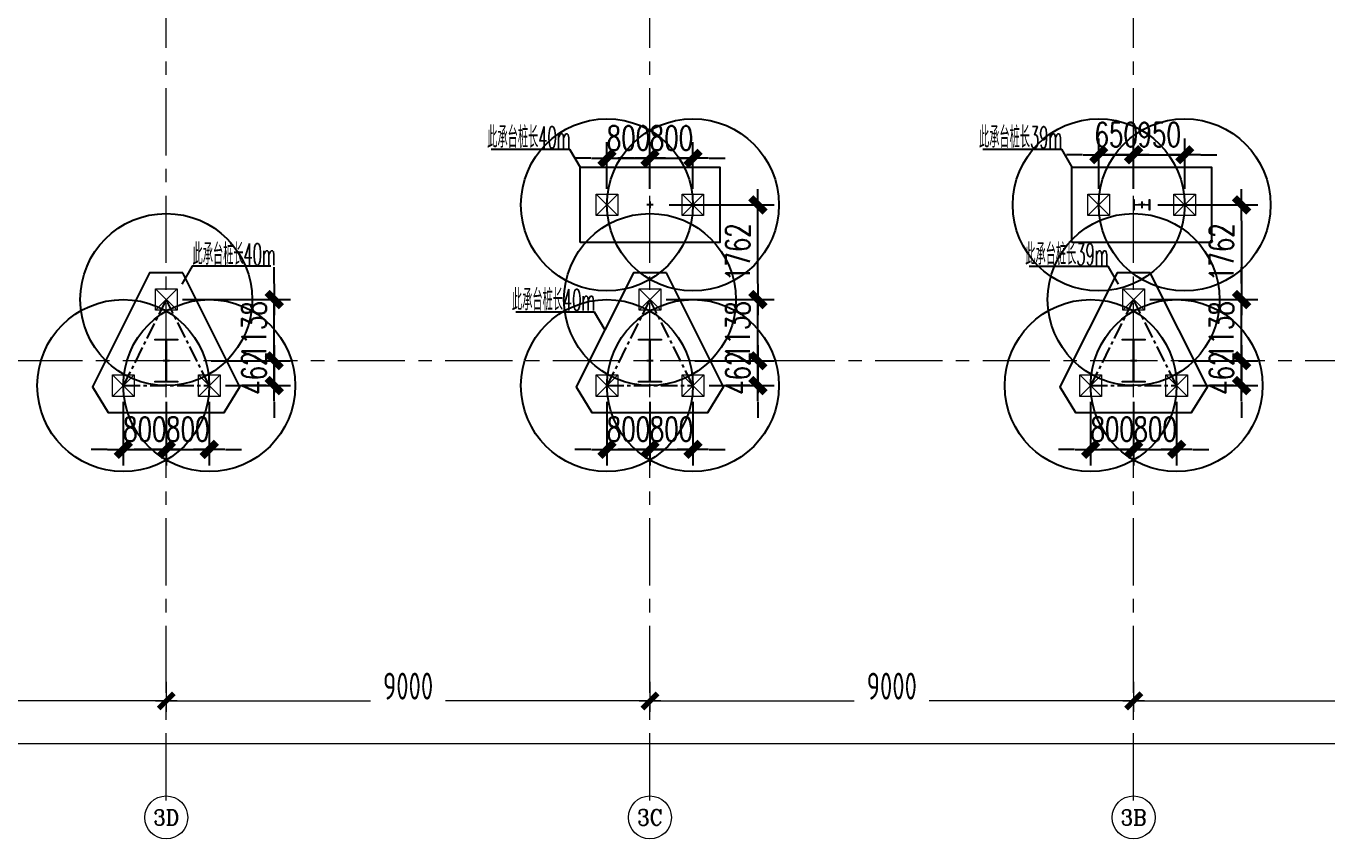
# Model space of a CAD drawing. Extents: x -1201378 to 2367219, y -619313 to 244905.
# Drawn here: x -713367 to -689161, y -264144 to -249021 of the extents above; entities that cross this region are included whole.
import ezdxf
from ezdxf.enums import TextEntityAlignment as Align

# ---------------------------------------------------------------- set-up
doc = ezdxf.new("R2010")
doc.units = 0
doc.header["$LTSCALE"] = 1000
doc.linetypes.add('CENTER', pattern=[2, 1.25, -0.25, 0.25, -0.25])
doc.layers.get('0').update_dxf_attribs({"linetype": 'CONTINUOUS'})
doc.layers.get('Defpoints').update_dxf_attribs({"linetype": 'CONTINUOUS'})
for name, color, linetype in [('A-WINDOW', 140, 'CONTINUOUS'), ('S-BG', 131, 'CONTINUOUS'), ('S-DIMZ', 115, 'CONTINUOUS'), ('S-DOTE1', 140, 'CENTER'), ('S-HATCH1-W', 252, 'CONTINUOUS')]:
    doc.layers.add(name, color=color, linetype=linetype)
for name, color, linetype, lineweight in [('S-axis', 111, 'CONTINUOUS', 0), ('S-col', 2, 'CONTINUOUS', 0), ('S-dote', 5, 'CENTER', 0), ('S-zhuang', 1, 'CONTINUOUS', 0)]:
    doc.layers.add(name, color=color, linetype=linetype, lineweight=lineweight)
doc.styles.add('_TCH_AXIS', font='COMPLEX', dxfattribs={"bigfont": 'GBCBIG'})
doc.styles.add('SS1', font='tj-romans1.shx', dxfattribs={"width": 0.7, "bigfont": 'tj-hztxt1.shx'})
doc.styles.add('TSSD_Dimension', font='tssdeng.shx', dxfattribs={"width": 0.7, "bigfont": 'hztxt.shx'})
doc.dimstyles.new('S-150-ARCHI', dxfattribs={"dimscale": 150, "dimtxt": 3, "dimasz": 2, "dimexe": 2, "dimexo": 2, "dimgap": 1, "dimtad": 1, "dimdec": 0, "dimzin": 0, "dimdsep": 46, "dimtxsty": 'SS1', "dimblk1": 'TT', "dimblk2": 'TT', "dimsah": 1, "dimcen": 1, "dimclrd": 256, "dimclre": 256, "dimclrt": 256, "dimadec": 0, "dimazin": 0, "dimtfac": 1, "dimtdec": 0, "dimtix": 1, "dimtmove": 2, "dimatfit": 0, "dimldrblk": 'TT', "dimfxl": 2, "dimtolj": 1, "dimtzin": 0, "dimarcsym": 0})
doc.dimstyles.new('TSSD_200_200', dxfattribs={"dimtxt": 500, "dimasz": 200, "dimexe": 200, "dimexo": 500, "dimgap": 200, "dimtad": 1, "dimdec": 0, "dimzin": 0, "dimdsep": 46, "dimtxsty": 'TSSD_Dimension', "dimblk": 'ARCHTICK', "dimcen": 0, "dimdle": 200, "dimclrt": 7, "dimadec": 0, "dimazin": 0, "dimtfac": 1, "dimtdec": 0, "dimtix": 1, "dimtmove": 2, "dimatfit": 3, "dimfxl": 1, "dimtolj": 1, "dimtzin": 0, "dimarcsym": 0})

# ---------------------------------------------------------------- blocks, each defined once
blk = doc.blocks.new('w42343243')
at = {"layer": 'S-col'}
blk.add_lwpolyline([(-165069, 621020), (-164639, 621020), (-164639, 621002), (-164848, 621002), (-164848, 620238), (-164639, 620238), (-164639, 620220), (-165069, 620220), (-165069, 620238), (-164860, 620238), (-164860, 621002), (-165069, 621002)], close=True, dxfattribs=at)
blk = doc.blocks.new('42343')
at = {"layer": 'A-WINDOW'}
for p in [(9000, -71700), (18000, -71700), (27000, -71700)]:
    blk.add_blockref('w42343243', p, dxfattribs=at)
blk = doc.blocks.new('_ArchTick')
at = {"color": 0, "linetype": 'ByBlock', "const_width": 0.5}
blk.add_lwpolyline([(-0.71, -0.71), (0.71, 0.71)], dxfattribs=at)
blk = doc.blocks.new('*D504')
at = {"layer": 'Defpoints', "color": 0, "transparency": 16777216}
for p in [(-119758, -360718), (-110758, -360718), (-110758, -361576)]:
    blk.add_point(p, dxfattribs=at)
at = {"layer": 'S-axis', "color": 0, "lineweight": -2, "transparency": 16777216}
for p, q in [((-119758, -361218), (-119758, -361776)), ((-110758, -361218), (-110758, -361776)), ((-119958, -361576), (-115957, -361576)), ((-110558, -361576), (-114560, -361576))]:
    blk.add_line(p, q, dxfattribs=at)
at = {"layer": 'S-axis', "color": 0, "lineweight": -2, "transparency": 16777216, "xscale": 200, "yscale": 200, "zscale": 200, "rotation": 180}
blk.add_blockref('_ArchTick', (-119758, -361576), dxfattribs=at)
at = {"layer": 'S-axis', "color": 0, "lineweight": -2, "transparency": 16777216, "xscale": 200, "yscale": 200, "zscale": 200}
blk.add_blockref('_ArchTick', (-110758, -361576), dxfattribs=at)
at = {"layer": 'S-axis', "color": 7, "transparency": 16777216, "insert": (-115258, -361301), "char_height": 500, "attachment_point": 5, "style": 'TSSD_Dimension'}
blk.add_mtext('\\A1;9000', dxfattribs=at)
blk = doc.blocks.new('*D505')
at = {"layer": 'Defpoints', "color": 0, "transparency": 16777216}
for p in [(-110758, -360718), (-101758, -360718), (-101758, -361576)]:
    blk.add_point(p, dxfattribs=at)
at = {"layer": 'S-axis', "color": 0, "lineweight": -2, "transparency": 16777216}
for p, q in [((-110758, -361218), (-110758, -361776)), ((-101758, -361218), (-101758, -361776)), ((-110958, -361576), (-106957, -361576)), ((-101558, -361576), (-105560, -361576))]:
    blk.add_line(p, q, dxfattribs=at)
at = {"layer": 'S-axis', "color": 0, "lineweight": -2, "transparency": 16777216, "xscale": 200, "yscale": 200, "zscale": 200, "rotation": 180}
blk.add_blockref('_ArchTick', (-110758, -361576), dxfattribs=at)
at = {"layer": 'S-axis', "color": 0, "lineweight": -2, "transparency": 16777216, "xscale": 200, "yscale": 200, "zscale": 200}
blk.add_blockref('_ArchTick', (-101758, -361576), dxfattribs=at)
at = {"layer": 'S-axis', "color": 7, "transparency": 16777216, "insert": (-106258, -361301), "char_height": 500, "attachment_point": 5, "style": 'TSSD_Dimension'}
blk.add_mtext('\\A1;9000', dxfattribs=at)
blk = doc.blocks.new('*D506')
at = {"layer": 'Defpoints', "color": 0, "transparency": 16777216}
for p in [(-101758, -360718), (-92758, -360718), (-92758, -361576)]:
    blk.add_point(p, dxfattribs=at)
at = {"layer": 'S-axis', "color": 0, "lineweight": -2, "transparency": 16777216}
for p, q in [((-101758, -361218), (-101758, -361776)), ((-92758, -361218), (-92758, -361776)), ((-101958, -361576), (-97957, -361576)), ((-92558, -361576), (-96560, -361576))]:
    blk.add_line(p, q, dxfattribs=at)
at = {"layer": 'S-axis', "color": 0, "lineweight": -2, "transparency": 16777216, "xscale": 200, "yscale": 200, "zscale": 200, "rotation": 180}
blk.add_blockref('_ArchTick', (-101758, -361576), dxfattribs=at)
at = {"layer": 'S-axis', "color": 0, "lineweight": -2, "transparency": 16777216, "xscale": 200, "yscale": 200, "zscale": 200}
blk.add_blockref('_ArchTick', (-92758, -361576), dxfattribs=at)
at = {"layer": 'S-axis', "color": 7, "transparency": 16777216, "insert": (-97258, -361301), "char_height": 500, "attachment_point": 5, "style": 'TSSD_Dimension'}
blk.add_mtext('\\A1;9000', dxfattribs=at)
blk = doc.blocks.new('*D507')
at = {"layer": 'Defpoints', "color": 0, "transparency": 16777216}
for p in [(-92758, -360718), (-83758, -360718), (-83758, -361576)]:
    blk.add_point(p, dxfattribs=at)
at = {"layer": 'S-axis', "color": 0, "lineweight": -2, "transparency": 16777216}
for p, q in [((-92758, -361218), (-92758, -361776)), ((-83758, -361218), (-83758, -361776)), ((-92958, -361576), (-88957, -361576)), ((-83558, -361576), (-87560, -361576))]:
    blk.add_line(p, q, dxfattribs=at)
at = {"layer": 'S-axis', "color": 0, "lineweight": -2, "transparency": 16777216, "xscale": 200, "yscale": 200, "zscale": 200, "rotation": 180}
blk.add_blockref('_ArchTick', (-92758, -361576), dxfattribs=at)
at = {"layer": 'S-axis', "color": 0, "lineweight": -2, "transparency": 16777216, "xscale": 200, "yscale": 200, "zscale": 200}
blk.add_blockref('_ArchTick', (-83758, -361576), dxfattribs=at)
at = {"layer": 'S-axis', "color": 7, "transparency": 16777216, "insert": (-88258, -361301), "char_height": 500, "attachment_point": 5, "style": 'TSSD_Dimension'}
blk.add_mtext('\\A1;9000', dxfattribs=at)
blk = doc.blocks.new('*D458')
at = {"layer": 'Defpoints', "color": 0, "transparency": 16777216}
for p in [(-268658, -360818), (-82958, -360818), (-82958, -362376)]:
    blk.add_point(p, dxfattribs=at)
at = {"layer": 'S-axis', "color": 0, "lineweight": -2, "transparency": 16777216}
for p, q in [((-268658, -361318), (-268658, -362576)), ((-82958, -361318), (-82958, -362576)), ((-268858, -362376), (-176749, -362376)), ((-82758, -362376), (-174868, -362376))]:
    blk.add_line(p, q, dxfattribs=at)
at = {"layer": 'S-axis', "color": 0, "lineweight": -2, "transparency": 16777216, "xscale": 200, "yscale": 200, "zscale": 200, "rotation": 180}
blk.add_blockref('_ArchTick', (-268658, -362376), dxfattribs=at)
at = {"layer": 'S-axis', "color": 0, "lineweight": -2, "transparency": 16777216, "xscale": 200, "yscale": 200, "zscale": 200}
blk.add_blockref('_ArchTick', (-82958, -362376), dxfattribs=at)
at = {"layer": 'S-axis', "color": 7, "transparency": 16777216, "insert": (-175808, -362101), "char_height": 500, "attachment_point": 5, "style": 'TSSD_Dimension'}
blk.add_mtext('\\A1;185700', dxfattribs=at)
blk = doc.blocks.new('S-ZHUANG-400')
at = {"layer": 'S-zhuang'}
for p, q in [((200, -200), (-200, 200)), ((-200, -200), (200, 200))]:
    blk.add_line(p, q, dxfattribs=at)
blk.add_lwpolyline([(-200, 200), (200, 200), (200, -200), (-200, -200)], close=True, dxfattribs=at)
blk = doc.blocks.new('CT3')
at = {"layer": 'Defpoints'}
for centre in [(-101758, -256416), (-102558, -258016), (-100958, -258016)]:
    blk.add_circle(centre, 1600, dxfattribs=at)
at = {"layer": 'S-DOTE1', "ltscale": 0.25}
for p, q in [((-101698, -257554), (-101818, -257554)), ((-101758, -257494), (-101758, -257614))]:
    blk.add_line(p, q, dxfattribs=at)
at = {"layer": 'S-DOTE1', "linetype": 'CENTER', "ltscale": 0.25}
blk.add_lwpolyline([(-100958, -258016), (-101758, -256416), (-102558, -258016)], close=True, dxfattribs=at)
at = {"layer": 'S-HATCH1-W'}
blk.add_lwpolyline([(-101449, -255916), (-102067, -255916), (-103130, -258042), (-102837, -258516), (-100680, -258516), (-100387, -258042)], close=True, dxfattribs=at)
at = {"layer": 'S-zhuang', "rotation": 90.00000000000001}
for p in [(-101758, -256416), (-102558, -258016), (-100958, -258016)]:
    blk.add_blockref('S-ZHUANG-400', p, dxfattribs=at)
blk = doc.blocks.new('TT')
blk.add_line((-0.969, 0), (0.969, 0))
at = {"const_width": 0.45}
blk.add_lwpolyline([(-0.442, -0.442), (0.442, 0.442)], dxfattribs=at)
blk = doc.blocks.new('*D760')
at = {"layer": 'Defpoints', "color": 0, "transparency": 16777216}
for p in [(-711558, -255710), (-710758, -255710), (-710758, -256896)]:
    blk.add_point(p, dxfattribs=at)
at = {"layer": 'S-DIMZ', "lineweight": -2, "transparency": 16777216}
for p, q in [((-711558, -256010), (-711558, -257196)), ((-710758, -256010), (-710758, -257196)), ((-711858, -256896), (-712158, -256896)), ((-711558, -256896), (-710758, -256896)), ((-710458, -256896), (-710158, -256896))]:
    blk.add_line(p, q, dxfattribs=at)
at = {"layer": 'S-DIMZ', "lineweight": -2, "transparency": 16777216, "xscale": 300, "yscale": 300, "zscale": 300}
blk.add_blockref('TT', (-711558, -256896), dxfattribs=at)
at = {"layer": 'S-DIMZ', "lineweight": -2, "transparency": 16777216, "xscale": 300, "yscale": 300, "zscale": 300, "rotation": 180}
blk.add_blockref('TT', (-710758, -256896), dxfattribs=at)
at = {"layer": 'S-DIMZ', "transparency": 16777216, "insert": (-711158, -256521), "char_height": 450, "attachment_point": 5, "style": 'SS1'}
blk.add_mtext('\\A1;800', dxfattribs=at)
blk = doc.blocks.new('*D761')
at = {"layer": 'Defpoints', "color": 0, "transparency": 16777216}
for p in [(-710758, -255710), (-709958, -255710), (-709958, -256896)]:
    blk.add_point(p, dxfattribs=at)
at = {"layer": 'S-DIMZ', "lineweight": -2, "transparency": 16777216}
for p, q in [((-710758, -256010), (-710758, -257196)), ((-709958, -256010), (-709958, -257196)), ((-711058, -256896), (-711358, -256896)), ((-710758, -256896), (-709958, -256896)), ((-709658, -256896), (-709358, -256896))]:
    blk.add_line(p, q, dxfattribs=at)
at = {"layer": 'S-DIMZ', "lineweight": -2, "transparency": 16777216, "xscale": 300, "yscale": 300, "zscale": 300}
blk.add_blockref('TT', (-710758, -256896), dxfattribs=at)
at = {"layer": 'S-DIMZ', "lineweight": -2, "transparency": 16777216, "xscale": 300, "yscale": 300, "zscale": 300, "rotation": 180}
blk.add_blockref('TT', (-709958, -256896), dxfattribs=at)
at = {"layer": 'S-DIMZ', "transparency": 16777216, "insert": (-710358, -256521), "char_height": 450, "attachment_point": 5, "style": 'SS1'}
blk.add_mtext('\\A1;800', dxfattribs=at)
blk = doc.blocks.new('*D774')
at = {"layer": 'Defpoints', "color": 0, "transparency": 16777216}
for p in [(-702558, -255710), (-701758, -255710), (-701758, -256896)]:
    blk.add_point(p, dxfattribs=at)
at = {"layer": 'S-DIMZ', "lineweight": -2, "transparency": 16777216}
for p, q in [((-702558, -256010), (-702558, -257196)), ((-701758, -256010), (-701758, -257196)), ((-702858, -256896), (-703158, -256896)), ((-702558, -256896), (-701758, -256896)), ((-701458, -256896), (-701158, -256896))]:
    blk.add_line(p, q, dxfattribs=at)
at = {"layer": 'S-DIMZ', "lineweight": -2, "transparency": 16777216, "xscale": 300, "yscale": 300, "zscale": 300}
blk.add_blockref('TT', (-702558, -256896), dxfattribs=at)
at = {"layer": 'S-DIMZ', "lineweight": -2, "transparency": 16777216, "xscale": 300, "yscale": 300, "zscale": 300, "rotation": 180}
blk.add_blockref('TT', (-701758, -256896), dxfattribs=at)
at = {"layer": 'S-DIMZ', "transparency": 16777216, "insert": (-702158, -256521), "char_height": 450, "attachment_point": 5, "style": 'SS1'}
blk.add_mtext('\\A1;800', dxfattribs=at)
blk = doc.blocks.new('*D775')
at = {"layer": 'Defpoints', "color": 0, "transparency": 16777216}
for p in [(-701758, -255710), (-700958, -255710), (-700958, -256896)]:
    blk.add_point(p, dxfattribs=at)
at = {"layer": 'S-DIMZ', "lineweight": -2, "transparency": 16777216}
for p, q in [((-701758, -256010), (-701758, -257196)), ((-700958, -256010), (-700958, -257196)), ((-702058, -256896), (-702358, -256896)), ((-701758, -256896), (-700958, -256896)), ((-700658, -256896), (-700358, -256896))]:
    blk.add_line(p, q, dxfattribs=at)
at = {"layer": 'S-DIMZ', "lineweight": -2, "transparency": 16777216, "xscale": 300, "yscale": 300, "zscale": 300}
blk.add_blockref('TT', (-701758, -256896), dxfattribs=at)
at = {"layer": 'S-DIMZ', "lineweight": -2, "transparency": 16777216, "xscale": 300, "yscale": 300, "zscale": 300, "rotation": 180}
blk.add_blockref('TT', (-700958, -256896), dxfattribs=at)
at = {"layer": 'S-DIMZ', "transparency": 16777216, "insert": (-701358, -256521), "char_height": 450, "attachment_point": 5, "style": 'SS1'}
blk.add_mtext('\\A1;800', dxfattribs=at)
blk = doc.blocks.new('*D784')
at = {"layer": 'Defpoints', "color": 0, "transparency": 16777216}
for p in [(-693558, -255710), (-692758, -255710), (-692758, -256896)]:
    blk.add_point(p, dxfattribs=at)
at = {"layer": 'S-DIMZ', "lineweight": -2, "transparency": 16777216}
for p, q in [((-693558, -256010), (-693558, -257196)), ((-692758, -256010), (-692758, -257196)), ((-693858, -256896), (-694158, -256896)), ((-693558, -256896), (-692758, -256896)), ((-692458, -256896), (-692158, -256896))]:
    blk.add_line(p, q, dxfattribs=at)
at = {"layer": 'S-DIMZ', "lineweight": -2, "transparency": 16777216, "xscale": 300, "yscale": 300, "zscale": 300}
blk.add_blockref('TT', (-693558, -256896), dxfattribs=at)
at = {"layer": 'S-DIMZ', "lineweight": -2, "transparency": 16777216, "xscale": 300, "yscale": 300, "zscale": 300, "rotation": 180}
blk.add_blockref('TT', (-692758, -256896), dxfattribs=at)
at = {"layer": 'S-DIMZ', "transparency": 16777216, "insert": (-693158, -256521), "char_height": 450, "attachment_point": 5, "style": 'SS1'}
blk.add_mtext('\\A1;800', dxfattribs=at)
blk = doc.blocks.new('*D785')
at = {"layer": 'Defpoints', "color": 0, "transparency": 16777216}
for p in [(-692758, -255710), (-691958, -255710), (-691958, -256896)]:
    blk.add_point(p, dxfattribs=at)
at = {"layer": 'S-DIMZ', "lineweight": -2, "transparency": 16777216}
for p, q in [((-692758, -256010), (-692758, -257196)), ((-691958, -256010), (-691958, -257196)), ((-693058, -256896), (-693358, -256896)), ((-692758, -256896), (-691958, -256896)), ((-691658, -256896), (-691358, -256896))]:
    blk.add_line(p, q, dxfattribs=at)
at = {"layer": 'S-DIMZ', "lineweight": -2, "transparency": 16777216, "xscale": 300, "yscale": 300, "zscale": 300}
blk.add_blockref('TT', (-692758, -256896), dxfattribs=at)
at = {"layer": 'S-DIMZ', "lineweight": -2, "transparency": 16777216, "xscale": 300, "yscale": 300, "zscale": 300, "rotation": 180}
blk.add_blockref('TT', (-691958, -256896), dxfattribs=at)
at = {"layer": 'S-DIMZ', "transparency": 16777216, "insert": (-692358, -256521), "char_height": 450, "attachment_point": 5, "style": 'SS1'}
blk.add_mtext('\\A1;800', dxfattribs=at)
blk = doc.blocks.new('*D1138')
at = {"layer": 'Defpoints', "color": 0, "transparency": 16777216}
for p in [(-692608, -252348), (-692558, -254110), (-690749, -254110)]:
    blk.add_point(p, dxfattribs=at)
at = {"layer": 'S-DIMZ', "lineweight": -2, "transparency": 16777216}
for p, q in [((-692308, -252348), (-690449, -252348)), ((-690749, -252648), (-690749, -253810)), ((-692258, -254110), (-690449, -254110))]:
    blk.add_line(p, q, dxfattribs=at)
at = {"layer": 'S-DIMZ', "lineweight": -2, "transparency": 16777216, "xscale": 300, "yscale": 300, "zscale": 300}
for p, rotation in [((-690749, -252348), 90), ((-690749, -254110), 270)]:
    blk.add_blockref('TT', p, dxfattribs=dict(at, rotation=rotation))
at = {"layer": 'S-DIMZ', "transparency": 16777216, "insert": (-691124, -253229), "char_height": 450, "attachment_point": 5, "rotation": 90, "style": 'SS1'}
blk.add_mtext('\\A1;1762', dxfattribs=at)
blk = doc.blocks.new('*D1182')
at = {"layer": 'Defpoints', "color": 0, "transparency": 16777216}
for p in [(-710225, -255248), (-708749, -255248), (-709958, -255710)]:
    blk.add_point(p, dxfattribs=at)
at = {"layer": 'S-DIMZ', "lineweight": -2, "transparency": 16777216}
for p, q in [((-708749, -254948), (-708749, -254648)), ((-709925, -255248), (-708449, -255248)), ((-708749, -255710), (-708749, -255248)), ((-709658, -255710), (-708449, -255710)), ((-708749, -256010), (-708749, -256310))]:
    blk.add_line(p, q, dxfattribs=at)
at = {"layer": 'S-DIMZ', "lineweight": -2, "transparency": 16777216, "xscale": 300, "yscale": 300, "zscale": 300}
for p, rotation in [((-708749, -255248), 270), ((-708749, -255710), 90)]:
    blk.add_blockref('TT', p, dxfattribs=dict(at, rotation=rotation))
at = {"layer": 'S-DIMZ', "transparency": 16777216, "insert": (-709124, -255479), "char_height": 450, "attachment_point": 5, "rotation": 90, "style": 'SS1'}
blk.add_mtext('\\A1;462', dxfattribs=at)
blk = doc.blocks.new('*D1183')
at = {"layer": 'Defpoints', "color": 0, "transparency": 16777216}
for p in [(-710758, -254110), (-708749, -254110), (-710225, -255248)]:
    blk.add_point(p, dxfattribs=at)
at = {"layer": 'S-DIMZ', "lineweight": -2, "transparency": 16777216}
for p, q in [((-708749, -253810), (-708749, -253510)), ((-710458, -254110), (-708449, -254110)), ((-708749, -255248), (-708749, -254110)), ((-709925, -255248), (-708449, -255248)), ((-708749, -255548), (-708749, -255848))]:
    blk.add_line(p, q, dxfattribs=at)
at = {"layer": 'S-DIMZ', "lineweight": -2, "transparency": 16777216, "xscale": 300, "yscale": 300, "zscale": 300}
for p, rotation in [((-708749, -254110), 270), ((-708749, -255248), 90)]:
    blk.add_blockref('TT', p, dxfattribs=dict(at, rotation=rotation))
at = {"layer": 'S-DIMZ', "transparency": 16777216, "insert": (-709124, -254679), "char_height": 450, "attachment_point": 5, "rotation": 90, "style": 'SS1'}
blk.add_mtext('\\A1;1138', dxfattribs=at)
blk = doc.blocks.new('*D1184')
at = {"layer": 'Defpoints', "color": 0, "transparency": 16777216}
for p in [(-701225, -255248), (-699749, -255248), (-700958, -255710)]:
    blk.add_point(p, dxfattribs=at)
at = {"layer": 'S-DIMZ', "lineweight": -2, "transparency": 16777216}
for p, q in [((-699749, -254948), (-699749, -254648)), ((-700925, -255248), (-699449, -255248)), ((-699749, -255710), (-699749, -255248)), ((-700658, -255710), (-699449, -255710)), ((-699749, -256010), (-699749, -256310))]:
    blk.add_line(p, q, dxfattribs=at)
at = {"layer": 'S-DIMZ', "lineweight": -2, "transparency": 16777216, "xscale": 300, "yscale": 300, "zscale": 300}
for p, rotation in [((-699749, -255248), 270), ((-699749, -255710), 90)]:
    blk.add_blockref('TT', p, dxfattribs=dict(at, rotation=rotation))
at = {"layer": 'S-DIMZ', "transparency": 16777216, "insert": (-700124, -255479), "char_height": 450, "attachment_point": 5, "rotation": 90, "style": 'SS1'}
blk.add_mtext('\\A1;462', dxfattribs=at)
blk = doc.blocks.new('*D1185')
at = {"layer": 'Defpoints', "color": 0, "transparency": 16777216}
for p in [(-701758, -254110), (-699749, -254110), (-701225, -255248)]:
    blk.add_point(p, dxfattribs=at)
at = {"layer": 'S-DIMZ', "lineweight": -2, "transparency": 16777216}
for p, q in [((-699749, -253810), (-699749, -253510)), ((-701458, -254110), (-699449, -254110)), ((-699749, -255248), (-699749, -254110)), ((-700925, -255248), (-699449, -255248)), ((-699749, -255548), (-699749, -255848))]:
    blk.add_line(p, q, dxfattribs=at)
at = {"layer": 'S-DIMZ', "lineweight": -2, "transparency": 16777216, "xscale": 300, "yscale": 300, "zscale": 300}
for p, rotation in [((-699749, -254110), 270), ((-699749, -255248), 90)]:
    blk.add_blockref('TT', p, dxfattribs=dict(at, rotation=rotation))
at = {"layer": 'S-DIMZ', "transparency": 16777216, "insert": (-700124, -254679), "char_height": 450, "attachment_point": 5, "rotation": 90, "style": 'SS1'}
blk.add_mtext('\\A1;1138', dxfattribs=at)
blk = doc.blocks.new('*D1186')
at = {"layer": 'Defpoints', "color": 0, "transparency": 16777216}
for p in [(-692225, -255248), (-690749, -255248), (-691958, -255710)]:
    blk.add_point(p, dxfattribs=at)
at = {"layer": 'S-DIMZ', "lineweight": -2, "transparency": 16777216}
for p, q in [((-690749, -254948), (-690749, -254648)), ((-691925, -255248), (-690449, -255248)), ((-690749, -255710), (-690749, -255248)), ((-691658, -255710), (-690449, -255710)), ((-690749, -256010), (-690749, -256310))]:
    blk.add_line(p, q, dxfattribs=at)
at = {"layer": 'S-DIMZ', "lineweight": -2, "transparency": 16777216, "xscale": 300, "yscale": 300, "zscale": 300}
for p, rotation in [((-690749, -255248), 270), ((-690749, -255710), 90)]:
    blk.add_blockref('TT', p, dxfattribs=dict(at, rotation=rotation))
at = {"layer": 'S-DIMZ', "transparency": 16777216, "insert": (-691124, -255479), "char_height": 450, "attachment_point": 5, "rotation": 90, "style": 'SS1'}
blk.add_mtext('\\A1;462', dxfattribs=at)
blk = doc.blocks.new('*D1187')
at = {"layer": 'Defpoints', "color": 0, "transparency": 16777216}
for p in [(-692758, -254110), (-690749, -254110), (-692225, -255248)]:
    blk.add_point(p, dxfattribs=at)
at = {"layer": 'S-DIMZ', "lineweight": -2, "transparency": 16777216}
for p, q in [((-690749, -253810), (-690749, -253510)), ((-692458, -254110), (-690449, -254110)), ((-690749, -255248), (-690749, -254110)), ((-691925, -255248), (-690449, -255248)), ((-690749, -255548), (-690749, -255848))]:
    blk.add_line(p, q, dxfattribs=at)
at = {"layer": 'S-DIMZ', "lineweight": -2, "transparency": 16777216, "xscale": 300, "yscale": 300, "zscale": 300}
for p, rotation in [((-690749, -254110), 270), ((-690749, -255248), 90)]:
    blk.add_blockref('TT', p, dxfattribs=dict(at, rotation=rotation))
at = {"layer": 'S-DIMZ', "transparency": 16777216, "insert": (-691124, -254679), "char_height": 450, "attachment_point": 5, "rotation": 90, "style": 'SS1'}
blk.add_mtext('\\A1;1138', dxfattribs=at)
blk = doc.blocks.new('CT2')
at = {"layer": 'Defpoints'}
for centre in [(-193625, -186366), (-193625, -187966)]:
    blk.add_circle(centre, 1600, dxfattribs=at)
at = {"layer": 'S-DOTE1', "ltscale": 0.25}
for p, q in [((-193625, -187226), (-193625, -187106)), ((-193565, -187166), (-193685, -187166))]:
    blk.add_line(p, q, dxfattribs=at)
at = {"layer": 'S-HATCH1-W'}
blk.add_lwpolyline([(-194325, -185866), (-192925, -185866), (-192925, -188466), (-194325, -188466)], close=True, dxfattribs=at)
at = {"layer": 'S-zhuang'}
for p in [(-193625, -186366), (-193625, -187966)]:
    blk.add_blockref('S-ZHUANG-400', p, dxfattribs=at)
blk = doc.blocks.new('*D2926')
at = {"layer": 'Defpoints', "color": 0, "transparency": 16777216}
for p in [(-692758, -251416), (-693408, -252348), (-692758, -252348)]:
    blk.add_point(p, dxfattribs=at)
at = {"layer": 'S-DIMZ', "lineweight": -2, "transparency": 16777216}
for p, q in [((-693408, -252048), (-693408, -251116)), ((-692758, -252048), (-692758, -251116)), ((-693708, -251416), (-694008, -251416)), ((-693408, -251416), (-692758, -251416)), ((-692458, -251416), (-692158, -251416))]:
    blk.add_line(p, q, dxfattribs=at)
at = {"layer": 'S-DIMZ', "lineweight": -2, "transparency": 16777216, "xscale": 300, "yscale": 300, "zscale": 300}
blk.add_blockref('TT', (-693408, -251416), dxfattribs=at)
at = {"layer": 'S-DIMZ', "lineweight": -2, "transparency": 16777216, "xscale": 300, "yscale": 300, "zscale": 300, "rotation": 180}
blk.add_blockref('TT', (-692758, -251416), dxfattribs=at)
at = {"layer": 'S-DIMZ', "transparency": 16777216, "insert": (-693083, -251041), "char_height": 450, "attachment_point": 5, "style": 'SS1'}
blk.add_mtext('\\A1;650', dxfattribs=at)
blk = doc.blocks.new('*D2927')
at = {"layer": 'Defpoints', "color": 0, "transparency": 16777216}
for p in [(-691808, -251416), (-692758, -252348), (-691808, -252348)]:
    blk.add_point(p, dxfattribs=at)
at = {"layer": 'S-DIMZ', "lineweight": -2, "transparency": 16777216}
for p, q in [((-692758, -252048), (-692758, -251116)), ((-691808, -252048), (-691808, -251116)), ((-693058, -251416), (-693358, -251416)), ((-692758, -251416), (-691808, -251416)), ((-691508, -251416), (-691208, -251416))]:
    blk.add_line(p, q, dxfattribs=at)
at = {"layer": 'S-DIMZ', "lineweight": -2, "transparency": 16777216, "xscale": 300, "yscale": 300, "zscale": 300}
blk.add_blockref('TT', (-692758, -251416), dxfattribs=at)
at = {"layer": 'S-DIMZ', "lineweight": -2, "transparency": 16777216, "xscale": 300, "yscale": 300, "zscale": 300, "rotation": 180}
blk.add_blockref('TT', (-691808, -251416), dxfattribs=at)
at = {"layer": 'S-DIMZ', "transparency": 16777216, "insert": (-692283, -251041), "char_height": 450, "attachment_point": 5, "style": 'SS1'}
blk.add_mtext('\\A1;950', dxfattribs=at)
blk = doc.blocks.new('*D2928')
at = {"layer": 'Defpoints', "color": 0, "transparency": 16777216}
for p in [(-701758, -251481), (-702558, -252348), (-701758, -252348)]:
    blk.add_point(p, dxfattribs=at)
at = {"layer": 'S-DIMZ', "lineweight": -2, "transparency": 16777216}
for p, q in [((-702558, -252048), (-702558, -251181)), ((-701758, -252048), (-701758, -251181)), ((-702858, -251481), (-703158, -251481)), ((-702558, -251481), (-701758, -251481)), ((-701458, -251481), (-701158, -251481))]:
    blk.add_line(p, q, dxfattribs=at)
at = {"layer": 'S-DIMZ', "lineweight": -2, "transparency": 16777216, "xscale": 300, "yscale": 300, "zscale": 300}
blk.add_blockref('TT', (-702558, -251481), dxfattribs=at)
at = {"layer": 'S-DIMZ', "lineweight": -2, "transparency": 16777216, "xscale": 300, "yscale": 300, "zscale": 300, "rotation": 180}
blk.add_blockref('TT', (-701758, -251481), dxfattribs=at)
at = {"layer": 'S-DIMZ', "transparency": 16777216, "insert": (-702158, -251106), "char_height": 450, "attachment_point": 5, "style": 'SS1'}
blk.add_mtext('\\A1;800', dxfattribs=at)
blk = doc.blocks.new('*D2929')
at = {"layer": 'Defpoints', "color": 0, "transparency": 16777216}
for p in [(-700958, -251481), (-701758, -252348), (-700958, -252348)]:
    blk.add_point(p, dxfattribs=at)
at = {"layer": 'S-DIMZ', "lineweight": -2, "transparency": 16777216}
for p, q in [((-701758, -252048), (-701758, -251181)), ((-700958, -252048), (-700958, -251181)), ((-702058, -251481), (-702358, -251481)), ((-701758, -251481), (-700958, -251481)), ((-700658, -251481), (-700358, -251481))]:
    blk.add_line(p, q, dxfattribs=at)
at = {"layer": 'S-DIMZ', "lineweight": -2, "transparency": 16777216, "xscale": 300, "yscale": 300, "zscale": 300}
blk.add_blockref('TT', (-701758, -251481), dxfattribs=at)
at = {"layer": 'S-DIMZ', "lineweight": -2, "transparency": 16777216, "xscale": 300, "yscale": 300, "zscale": 300, "rotation": 180}
blk.add_blockref('TT', (-700958, -251481), dxfattribs=at)
at = {"layer": 'S-DIMZ', "transparency": 16777216, "insert": (-701358, -251106), "char_height": 450, "attachment_point": 5, "style": 'SS1'}
blk.add_mtext('\\A1;800', dxfattribs=at)
blk = doc.blocks.new('*D2930')
at = {"layer": 'Defpoints', "color": 0, "transparency": 16777216}
for p in [(-701698, -252348), (-699749, -252348), (-701758, -254110)]:
    blk.add_point(p, dxfattribs=at)
at = {"layer": 'S-DIMZ', "lineweight": -2, "transparency": 16777216}
for p, q in [((-701398, -252348), (-699449, -252348)), ((-699749, -253810), (-699749, -252648)), ((-701458, -254110), (-699449, -254110))]:
    blk.add_line(p, q, dxfattribs=at)
at = {"layer": 'S-DIMZ', "lineweight": -2, "transparency": 16777216, "xscale": 300, "yscale": 300, "zscale": 300}
for p, rotation in [((-699749, -252348), 90), ((-699749, -254110), 270)]:
    blk.add_blockref('TT', p, dxfattribs=dict(at, rotation=rotation))
at = {"layer": 'S-DIMZ', "transparency": 16777216, "insert": (-700124, -253229), "char_height": 450, "attachment_point": 5, "rotation": 90, "style": 'SS1'}
blk.add_mtext('\\A1;1762', dxfattribs=at)
blk = doc.blocks.new('3#轴网')
at = {"layer": 'S-axis'}
for centre in [(-110758.5, -363744.2), (-101758.5, -363744.2), (-92758.5, -363744.2)]:
    blk.add_circle(centre, 400, dxfattribs=at)
at = {"layer": 'S-dote'}
for p, q in [((-110758.5, -363428.2), (-110758.5, -277944.2)), ((-101758.5, -363428.2), (-101758.5, -277944.2)), ((-92758.5, -363428.2), (-92758.5, -277944.2)), ((-78316.2, -355248.2), (-273210.6, -355248.2))]:
    blk.add_line(p, q, dxfattribs=at)
at = {"layer": 'S-axis', "style": '_TCH_AXIS'}
for s, height, p, p2 in [('3D', 282.17, (-111000.3, -363885.3), (-110516.6, -363885.3)), ('3C', 294.28, (-101996.7, -363891.4), (-101520.2, -363891.4)), ('3B', 282.17, (-93000.3, -363885.3), (-92516.6, -363885.3))]:
    blk.add_text(s, height=height, dxfattribs=at).set_placement(p, p2, align=Align.FIT)
at = {"layer": 'S-axis'}
for base, p1, p2, picture, middle in [((-82958.5, -362376), (-268658.5, -360818), (-82958.5, -360818), '*D458', (-175808.5, -362101)), ((-110758.5, -361576), (-119758.5, -360718), (-110758.5, -360718), '*D504', (-115258.5, -361301)), ((-101758.5, -361576), (-110758.5, -360718), (-101758.5, -360718), '*D505', (-106258.5, -361301)), ((-92758.5, -361576), (-101758.5, -360718), (-92758.5, -360718), '*D506', (-97258.5, -361301)), ((-83758.5, -361576), (-92758.5, -360718), (-83758.5, -360718), '*D507', (-88258.5, -361301))]:
    dim = blk.add_linear_dim(base=base, p1=p1, p2=p2, angle=0, dimstyle='TSSD_200_200', dxfattribs=at)
    dim.commit()
    dim.dimension.update_dxf_attribs({"geometry": picture, "text_midpoint": middle, "dimtype": 161})

msp = doc.modelspace()

# ---------------------------------------------------------------- linework, layer by layer
at = {"layer": 'S-BG'}
for points in [[(-704713, -251311.3), (-703252.8, -251311.3), (-703058.5, -251648.2)], [(-695563, -251311.3), (-694102.8, -251311.3), (-693908.5, -251648.2)], [(-708815.3, -253487.5), (-710275.4, -253487.5), (-710469.8, -253824.4)], [(-694701.7, -253487.5), (-693241.5, -253487.5), (-693047.1, -253824.4)], [(-704253.4, -254336), (-702793.3, -254336), (-702598.9, -254672.9)]]:
    msp.add_lwpolyline(points, dxfattribs=at)
at = {"layer": 'S-col'}
msp.add_lwpolyline([(-692758.5, -252448.2), (-692758.5, -252248.2), (-692746.5, -252248.2), (-692746.5, -252344.2), (-692470.5, -252344.2), (-692470.5, -252248.2), (-692458.5, -252248.2), (-692458.5, -252448.2), (-692470.5, -252448.2), (-692470.5, -252352.2), (-692746.5, -252352.2), (-692746.5, -252448.2)], close=True, dxfattribs=at)

# ---------------------------------------------------------------- block references
at = {"layer": 'S-axis'}
msp.add_blockref('3#轴网', (-600000, 100000), dxfattribs=at)
at = {"layer": 'S-col'}
msp.add_blockref('42343', (-554904.3, -804168.2), dxfattribs=at)
at = {"layer": 'S-zhuang', "rotation": 90}
for p in [(-888924.7, -58723.4), (-879774.7, -58723.4)]:
    msp.add_blockref('CT2', p, dxfattribs=at)
at = {"layer": 'S-zhuang'}
for p in [(-609000, 2306), (-600000, 2306), (-591000, 2306)]:
    msp.add_blockref('CT3', p, dxfattribs=at)

# ---------------------------------------------------------------- texts
at = {"layer": 'S-BG', "style": 'SS1', "width": 0.5}
for s, p in [('此承台桩长40m', (-704785.7, -251090.9)), ('此承台桩长39m', (-695635.7, -251090.9)), ('此承台桩长40m', (-710269.1, -253267.1)), ('此承台桩长39m', (-694774.4, -253267.1)), ('此承台桩长40m', (-704326.2, -254115.7))]:
    msp.add_text(s, height=400, dxfattribs=at).set_placement(p, align=Align.MIDDLE_LEFT)

# ---------------------------------------------------------------- dimensions: what is measured, and where the dimension line sits
at = {"layer": 'S-DIMZ'}
for base, p1, p2, picture, middle in [((-692758.5, -251416), (-693408.5, -252348.2), (-692758.5, -252348.2), '*D2926', (-693083.5, -251041)), ((-691808.5, -251416), (-692758.5, -252348.2), (-691808.5, -252348.2), '*D2927', (-692283.5, -251041)), ((-701758.5, -251480.5), (-702558.5, -252348.2), (-701758.5, -252348.2), '*D2928', (-702158.5, -251105.5)), ((-700958.5, -251480.5), (-701758.5, -252348.2), (-700958.5, -252348.2), '*D2929', (-701358.5, -251105.5)), ((-710758.5, -256896.3), (-711558.5, -255710.1), (-710758.5, -255710.1), '*D760', (-711158.5, -256521.3)), ((-709958.5, -256896.3), (-710758.5, -255710.1), (-709958.5, -255710.1), '*D761', (-710358.5, -256521.3)), ((-701758.5, -256896.3), (-702558.5, -255710.1), (-701758.5, -255710.1), '*D774', (-702158.5, -256521.3)), ((-700958.5, -256896.3), (-701758.5, -255710.1), (-700958.5, -255710.1), '*D775', (-701358.5, -256521.3)), ((-692758.5, -256896.3), (-693558.5, -255710.1), (-692758.5, -255710.1), '*D784', (-693158.5, -256521.3)), ((-691958.5, -256896.3), (-692758.5, -255710.1), (-691958.5, -255710.1), '*D785', (-692358.5, -256521.3))]:
    dim = msp.add_linear_dim(base=base, p1=p1, p2=p2, dimstyle='S-150-ARCHI', dxfattribs=at)
    dim.commit()
    dim.dimension.update_dxf_attribs({"geometry": picture, "text_midpoint": middle})
for base, p1, p2, picture, middle in [((-699748.9, -252348.2), (-701758.5, -254110.1), (-701698.5, -252348.2), '*D2930', (-700123.9, -253229.1)), ((-690748.9, -254110.1), (-692608.5, -252348.2), (-692558.5, -254110.1), '*D1138', (-691123.9, -253229.1)), ((-708748.9, -254110.1), (-710225.1, -255248.2), (-710758.5, -254110.1), '*D1183', (-709123.9, -254679.1)), ((-699748.9, -254110.1), (-701225.1, -255248.2), (-701758.5, -254110.1), '*D1185', (-700123.9, -254679.1)), ((-690748.9, -254110.1), (-692225.1, -255248.2), (-692758.5, -254110.1), '*D1187', (-691123.9, -254679.1)), ((-708748.9, -255248.2), (-709958.5, -255710.1), (-710225.1, -255248.2), '*D1182', (-709123.9, -255479.1)), ((-699748.9, -255248.2), (-700958.5, -255710.1), (-701225.1, -255248.2), '*D1184', (-700123.9, -255479.1)), ((-690748.9, -255248.2), (-691958.5, -255710.1), (-692225.1, -255248.2), '*D1186', (-691123.9, -255479.1))]:
    dim = msp.add_linear_dim(base=base, p1=p1, p2=p2, angle=90, dimstyle='S-150-ARCHI', dxfattribs=at)
    dim.commit()
    dim.dimension.update_dxf_attribs({"geometry": picture, "text_midpoint": middle})

doc.saveas('drawing.dxf')
